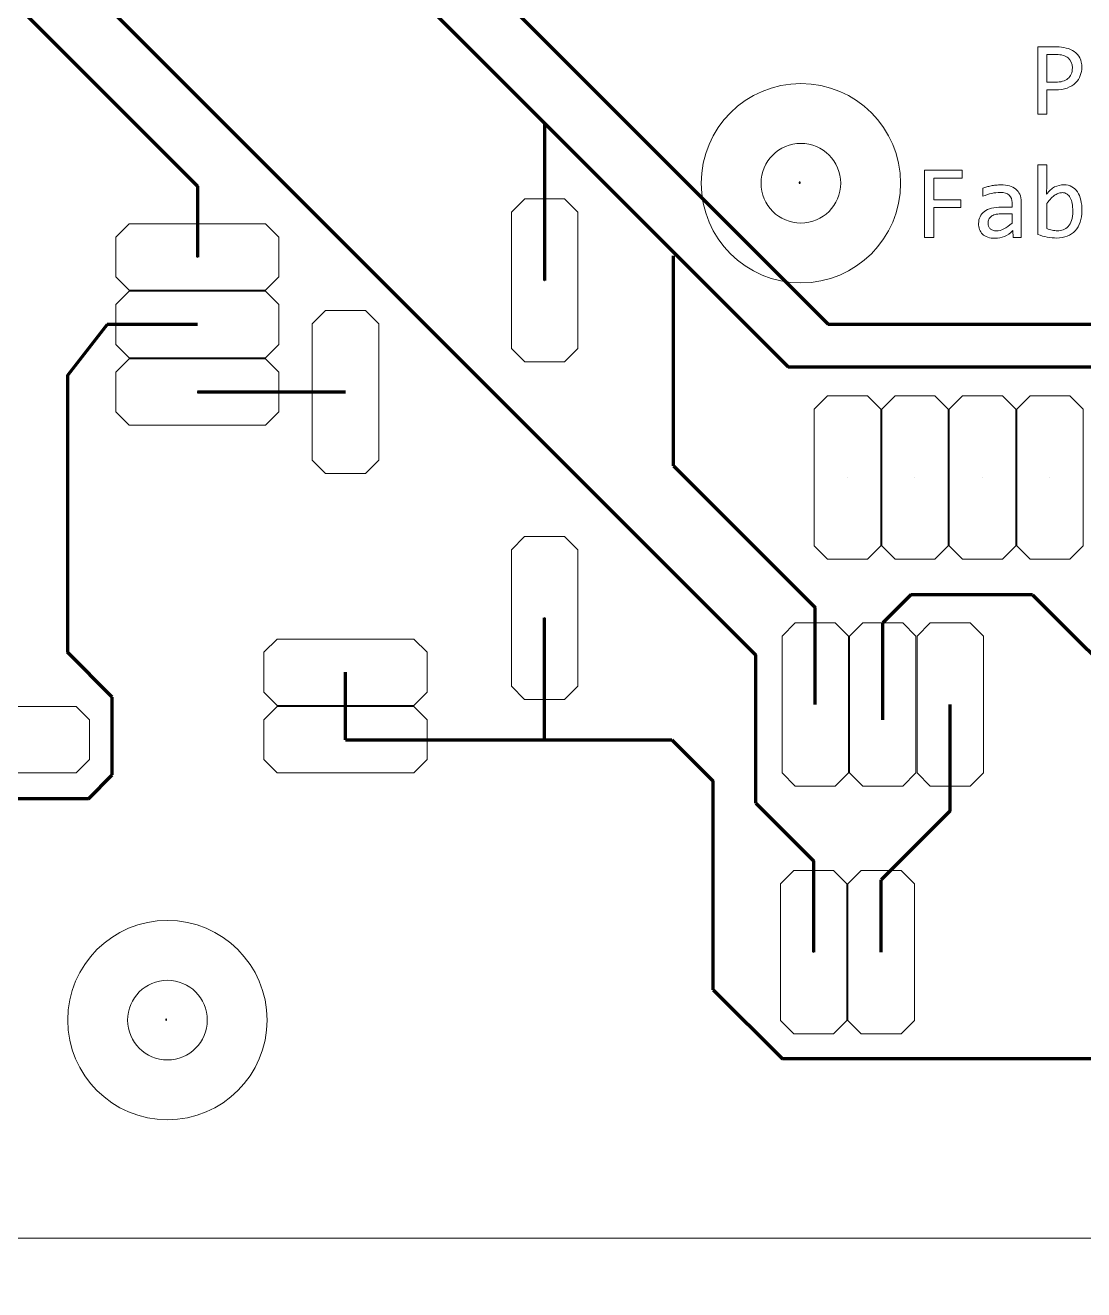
# Model space of a CAD drawing. Header units: millimetres. Extents: x 10 to 148, y -145 to 146.
# Drawn here: x 71.7 to 111.53, y -145.1 to -97.53 of the extents above; entities that cross this region are included whole.
import ezdxf

# ---------------------------------------------------------------- set-up
doc = ezdxf.new("R2010")
doc.units = ezdxf.units.MM
doc.header["$MEASUREMENT"] = 0
doc.layers.add('Layer 1', color=7, linetype='Continuous')

msp = doc.modelspace()

# ---------------------------------------------------------------- linework, layer by layer
at = {"layer": 'Layer 1', "lineweight": 9}
for centre in [(100.8861, -103.4725), (77.0492, -134.9561)]:
    msp.add_ellipse(centre, major_axis=(0, 3.75), ratio=1, dxfattribs=at)
at = {"layer": 'Layer 1', "color": 202, "lineweight": 9}
for centre in [(100.8861, -103.4725), (77.0492, -134.9561)]:
    msp.add_ellipse(centre, major_axis=(0, 1.5), ratio=1, dxfattribs=at)
at = {"layer": 'Layer 1', "lineweight": 9}
for points, knots in [([(11.9494, -67.3038), (11.9494, -67.3038), (13.698, -65.5552), (13.698, -65.5552), (13.698, -65.5552), (138.9103, -65.5552), (138.9103, -65.5552), (138.9103, -65.5552), (144.202, -70.847), (144.202, -70.847), (144.202, -70.847), (144.202, -77.6157), (144.202, -77.6157), (146.2731, -77.6157), (147.952, -79.2946), (147.952, -81.3657), (147.952, -83.4368), (146.2731, -85.1157), (144.202, -85.1157), (144.202, -85.1157), (144.202, -138.0687), (144.202, -138.0687), (145.3549, -138.7083), (146.1352, -139.9381), (146.1352, -141.35), (146.1352, -143.4211), (144.4563, -145.1), (142.3852, -145.1), (140.9733, -145.1), (139.7435, -144.3197), (139.1039, -143.1668), (139.1039, -143.1668), (21.4491, -143.1668), (21.4491, -143.1668), (21.4491, -143.1668), (18.9783, -140.696), (18.9783, -140.696), (18.9783, -140.696), (18.9783, -123.1995), (18.9783, -123.1995), (18.9783, -123.1995), (19.5183, -122.6595), (19.5183, -122.6595), (19.5183, -122.6595), (39.4221, -122.6595), (39.4221, -122.6595), (39.4221, -122.6595), (40.1329, -121.9487), (40.1329, -121.9487), (40.1329, -121.9487), (40.1329, -107.9393), (40.1329, -107.9393), (40.1329, -107.9393), (39.4846, -107.291), (39.4846, -107.291), (39.4846, -107.291), (18.4313, -107.291), (18.4313, -107.291), (18.4313, -107.291), (12.043, -100.9026), (12.043, -100.9026), (12.043, -100.9026), (12.043, -87.4944), (12.043, -87.4944), (10.7187, -86.9157), (9.793, -85.5942), (9.793, -84.0564), (9.793, -82.5186), (10.7187, -81.1971), (12.043, -80.6184), (12.043, -80.6184), (12.043, -67.2102), (12.043, -67.2102)], [0, 0, 0, 0, 0.0416667, 0.0416667, 0.0416667, 0.0833333, 0.0833333, 0.0833333, 0.125, 0.125, 0.125, 0.1666667, 0.1666667, 0.1666667, 0.2083333, 0.2083333, 0.2083333, 0.25, 0.25, 0.25, 0.2916667, 0.2916667, 0.2916667, 0.3333333, 0.3333333, 0.3333333, 0.375, 0.375, 0.375, 0.4166667, 0.4166667, 0.4166667, 0.4583333, 0.4583333, 0.4583333, 0.5, 0.5, 0.5, 0.5416667, 0.5416667, 0.5416667, 0.5833333, 0.5833333, 0.5833333, 0.625, 0.625, 0.625, 0.6666667, 0.6666667, 0.6666667, 0.7083333, 0.7083333, 0.7083333, 0.75, 0.75, 0.75, 0.7916667, 0.7916667, 0.7916667, 0.8333333, 0.8333333, 0.8333333, 0.875, 0.875, 0.875, 0.9166667, 0.9166667, 0.9166667, 0.9583333, 0.9583333, 0.9583333, 1, 1, 1, 1]), ([(92.4932, -104.5589), (92.4932, -104.5589), (92.4932, -109.6953), (92.4932, -109.6953), (92.4932, -109.6953), (91.9932, -110.1953), (91.9932, -110.1953), (91.9932, -110.1953), (90.4932, -110.1953), (90.4932, -110.1953), (90.4932, -110.1953), (89.9932, -109.6953), (89.9932, -109.6953), (89.9932, -109.6953), (89.9932, -104.5589), (89.9932, -104.5589), (89.9932, -104.5589), (90.4932, -104.0589), (90.4932, -104.0589), (90.4932, -104.0589), (91.9932, -104.0589), (91.9932, -104.0589), (91.9932, -104.0589), (92.4932, -104.5589), (92.4932, -104.5589)], [0, 0, 0, 0, 0.125, 0.125, 0.125, 0.25, 0.25, 0.25, 0.375, 0.375, 0.375, 0.5, 0.5, 0.5, 0.625, 0.625, 0.625, 0.75, 0.75, 0.75, 0.875, 0.875, 0.875, 1, 1, 1, 1]), ([(80.743, -107.4986), (80.743, -107.4986), (75.6066, -107.4986), (75.6066, -107.4986), (75.6066, -107.4986), (75.1066, -106.9986), (75.1066, -106.9986), (75.1066, -106.9986), (75.1066, -105.4986), (75.1066, -105.4986), (75.1066, -105.4986), (75.6066, -104.9986), (75.6066, -104.9986), (75.6066, -104.9986), (80.743, -104.9986), (80.743, -104.9986), (80.743, -104.9986), (81.243, -105.4986), (81.243, -105.4986), (81.243, -105.4986), (81.243, -106.9986), (81.243, -106.9986), (81.243, -106.9986), (80.743, -107.4986), (80.743, -107.4986)], [0, 0, 0, 0, 0.125, 0.125, 0.125, 0.25, 0.25, 0.25, 0.375, 0.375, 0.375, 0.5, 0.5, 0.5, 0.625, 0.625, 0.625, 0.75, 0.75, 0.75, 0.875, 0.875, 0.875, 1, 1, 1, 1]), ([(80.743, -110.0386), (80.743, -110.0386), (75.6066, -110.0386), (75.6066, -110.0386), (75.6066, -110.0386), (75.1066, -109.5386), (75.1066, -109.5386), (75.1066, -109.5386), (75.1066, -108.0386), (75.1066, -108.0386), (75.1066, -108.0386), (75.6066, -107.5386), (75.6066, -107.5386), (75.6066, -107.5386), (80.743, -107.5386), (80.743, -107.5386), (80.743, -107.5386), (81.243, -108.0386), (81.243, -108.0386), (81.243, -108.0386), (81.243, -109.5386), (81.243, -109.5386), (81.243, -109.5386), (80.743, -110.0386), (80.743, -110.0386)], [0, 0, 0, 0, 0.125, 0.125, 0.125, 0.25, 0.25, 0.25, 0.375, 0.375, 0.375, 0.5, 0.5, 0.5, 0.625, 0.625, 0.625, 0.75, 0.75, 0.75, 0.875, 0.875, 0.875, 1, 1, 1, 1]), ([(82.4991, -113.8968), (82.4991, -113.8968), (82.4991, -108.7604), (82.4991, -108.7604), (82.4991, -108.7604), (82.9991, -108.2604), (82.9991, -108.2604), (82.9991, -108.2604), (84.4991, -108.2604), (84.4991, -108.2604), (84.4991, -108.2604), (84.9991, -108.7604), (84.9991, -108.7604), (84.9991, -108.7604), (84.9991, -113.8968), (84.9991, -113.8968), (84.9991, -113.8968), (84.4991, -114.3968), (84.4991, -114.3968), (84.4991, -114.3968), (82.9991, -114.3968), (82.9991, -114.3968), (82.9991, -114.3968), (82.4991, -113.8968), (82.4991, -113.8968)], [0, 0, 0, 0, 0.125, 0.125, 0.125, 0.25, 0.25, 0.25, 0.375, 0.375, 0.375, 0.5, 0.5, 0.5, 0.625, 0.625, 0.625, 0.75, 0.75, 0.75, 0.875, 0.875, 0.875, 1, 1, 1, 1]), ([(80.743, -112.5786), (80.743, -112.5786), (75.6066, -112.5786), (75.6066, -112.5786), (75.6066, -112.5786), (75.1066, -112.0786), (75.1066, -112.0786), (75.1066, -112.0786), (75.1066, -110.5786), (75.1066, -110.5786), (75.1066, -110.5786), (75.6066, -110.0786), (75.6066, -110.0786), (75.6066, -110.0786), (80.743, -110.0786), (80.743, -110.0786), (80.743, -110.0786), (81.243, -110.5786), (81.243, -110.5786), (81.243, -110.5786), (81.243, -112.0786), (81.243, -112.0786), (81.243, -112.0786), (80.743, -112.5786), (80.743, -112.5786)], [0, 0, 0, 0, 0.125, 0.125, 0.125, 0.25, 0.25, 0.25, 0.375, 0.375, 0.375, 0.5, 0.5, 0.5, 0.625, 0.625, 0.625, 0.75, 0.75, 0.75, 0.875, 0.875, 0.875, 1, 1, 1, 1]), ([(101.389, -111.9733), (101.389, -111.9733), (101.389, -117.1097), (101.389, -117.1097), (101.389, -117.1097), (101.889, -117.6097), (101.889, -117.6097), (101.889, -117.6097), (103.389, -117.6097), (103.389, -117.6097), (103.389, -117.6097), (103.889, -117.1097), (103.889, -117.1097), (103.889, -117.1097), (103.889, -111.9733), (103.889, -111.9733), (103.889, -111.9733), (103.389, -111.4733), (103.389, -111.4733), (103.389, -111.4733), (101.889, -111.4733), (101.889, -111.4733), (101.889, -111.4733), (101.389, -111.9733), (101.389, -111.9733)], [0, 0, 0, 0, 0.125, 0.125, 0.125, 0.25, 0.25, 0.25, 0.375, 0.375, 0.375, 0.5, 0.5, 0.5, 0.625, 0.625, 0.625, 0.75, 0.75, 0.75, 0.875, 0.875, 0.875, 1, 1, 1, 1]), ([(103.929, -111.9733), (103.929, -111.9733), (103.929, -117.1097), (103.929, -117.1097), (103.929, -117.1097), (104.429, -117.6097), (104.429, -117.6097), (104.429, -117.6097), (105.929, -117.6097), (105.929, -117.6097), (105.929, -117.6097), (106.429, -117.1097), (106.429, -117.1097), (106.429, -117.1097), (106.429, -111.9733), (106.429, -111.9733), (106.429, -111.9733), (105.929, -111.4733), (105.929, -111.4733), (105.929, -111.4733), (104.429, -111.4733), (104.429, -111.4733), (104.429, -111.4733), (103.929, -111.9733), (103.929, -111.9733)], [0, 0, 0, 0, 0.125, 0.125, 0.125, 0.25, 0.25, 0.25, 0.375, 0.375, 0.375, 0.5, 0.5, 0.5, 0.625, 0.625, 0.625, 0.75, 0.75, 0.75, 0.875, 0.875, 0.875, 1, 1, 1, 1]), ([(106.469, -111.9733), (106.469, -111.9733), (106.469, -117.1097), (106.469, -117.1097), (106.469, -117.1097), (106.969, -117.6097), (106.969, -117.6097), (106.969, -117.6097), (108.469, -117.6097), (108.469, -117.6097), (108.469, -117.6097), (108.969, -117.1097), (108.969, -117.1097), (108.969, -117.1097), (108.969, -111.9733), (108.969, -111.9733), (108.969, -111.9733), (108.469, -111.4733), (108.469, -111.4733), (108.469, -111.4733), (106.969, -111.4733), (106.969, -111.4733), (106.969, -111.4733), (106.469, -111.9733), (106.469, -111.9733)], [0, 0, 0, 0, 0.125, 0.125, 0.125, 0.25, 0.25, 0.25, 0.375, 0.375, 0.375, 0.5, 0.5, 0.5, 0.625, 0.625, 0.625, 0.75, 0.75, 0.75, 0.875, 0.875, 0.875, 1, 1, 1, 1]), ([(109.009, -111.9733), (109.009, -111.9733), (109.009, -117.1097), (109.009, -117.1097), (109.009, -117.1097), (109.509, -117.6097), (109.509, -117.6097), (109.509, -117.6097), (111.009, -117.6097), (111.009, -117.6097), (111.009, -117.6097), (111.509, -117.1097), (111.509, -117.1097), (111.509, -117.1097), (111.509, -111.9733), (111.509, -111.9733), (111.509, -111.9733), (111.009, -111.4733), (111.009, -111.4733), (111.009, -111.4733), (109.509, -111.4733), (109.509, -111.4733), (109.509, -111.4733), (109.009, -111.9733), (109.009, -111.9733)], [0, 0, 0, 0, 0.125, 0.125, 0.125, 0.25, 0.25, 0.25, 0.375, 0.375, 0.375, 0.5, 0.5, 0.5, 0.625, 0.625, 0.625, 0.75, 0.75, 0.75, 0.875, 0.875, 0.875, 1, 1, 1, 1]), ([(92.4914, -117.2588), (92.4914, -117.2588), (92.4914, -122.3952), (92.4914, -122.3952), (92.4914, -122.3952), (91.9914, -122.8952), (91.9914, -122.8952), (91.9914, -122.8952), (90.4914, -122.8952), (90.4914, -122.8952), (90.4914, -122.8952), (89.9914, -122.3952), (89.9914, -122.3952), (89.9914, -122.3952), (89.9914, -117.2588), (89.9914, -117.2588), (89.9914, -117.2588), (90.4914, -116.7588), (90.4914, -116.7588), (90.4914, -116.7588), (91.9914, -116.7588), (91.9914, -116.7588), (91.9914, -116.7588), (92.4914, -117.2588), (92.4914, -117.2588)], [0, 0, 0, 0, 0.125, 0.125, 0.125, 0.25, 0.25, 0.25, 0.375, 0.375, 0.375, 0.5, 0.5, 0.5, 0.625, 0.625, 0.625, 0.75, 0.75, 0.75, 0.875, 0.875, 0.875, 1, 1, 1, 1]), ([(100.1771, -120.5144), (100.1771, -120.5144), (100.1771, -125.6508), (100.1771, -125.6508), (100.1771, -125.6508), (100.6771, -126.1508), (100.6771, -126.1508), (100.6771, -126.1508), (102.1771, -126.1508), (102.1771, -126.1508), (102.1771, -126.1508), (102.6771, -125.6508), (102.6771, -125.6508), (102.6771, -125.6508), (102.6771, -120.5144), (102.6771, -120.5144), (102.6771, -120.5144), (102.1771, -120.0144), (102.1771, -120.0144), (102.1771, -120.0144), (100.6771, -120.0144), (100.6771, -120.0144), (100.6771, -120.0144), (100.1771, -120.5144), (100.1771, -120.5144)], [0, 0, 0, 0, 0.125, 0.125, 0.125, 0.25, 0.25, 0.25, 0.375, 0.375, 0.375, 0.5, 0.5, 0.5, 0.625, 0.625, 0.625, 0.75, 0.75, 0.75, 0.875, 0.875, 0.875, 1, 1, 1, 1]), ([(102.7171, -120.5144), (102.7171, -120.5144), (102.7171, -125.6508), (102.7171, -125.6508), (102.7171, -125.6508), (103.2171, -126.1508), (103.2171, -126.1508), (103.2171, -126.1508), (104.7171, -126.1508), (104.7171, -126.1508), (104.7171, -126.1508), (105.2171, -125.6508), (105.2171, -125.6508), (105.2171, -125.6508), (105.2171, -120.5144), (105.2171, -120.5144), (105.2171, -120.5144), (104.7171, -120.0144), (104.7171, -120.0144), (104.7171, -120.0144), (103.2171, -120.0144), (103.2171, -120.0144), (103.2171, -120.0144), (102.7171, -120.5144), (102.7171, -120.5144)], [0, 0, 0, 0, 0.125, 0.125, 0.125, 0.25, 0.25, 0.25, 0.375, 0.375, 0.375, 0.5, 0.5, 0.5, 0.625, 0.625, 0.625, 0.75, 0.75, 0.75, 0.875, 0.875, 0.875, 1, 1, 1, 1]), ([(105.2571, -120.5144), (105.2571, -120.5144), (105.2571, -125.6508), (105.2571, -125.6508), (105.2571, -125.6508), (105.7571, -126.1508), (105.7571, -126.1508), (105.7571, -126.1508), (107.2571, -126.1508), (107.2571, -126.1508), (107.2571, -126.1508), (107.7571, -125.6508), (107.7571, -125.6508), (107.7571, -125.6508), (107.7571, -120.5144), (107.7571, -120.5144), (107.7571, -120.5144), (107.2571, -120.0144), (107.2571, -120.0144), (107.2571, -120.0144), (105.7571, -120.0144), (105.7571, -120.0144), (105.7571, -120.0144), (105.2571, -120.5144), (105.2571, -120.5144)], [0, 0, 0, 0, 0.125, 0.125, 0.125, 0.25, 0.25, 0.25, 0.375, 0.375, 0.375, 0.5, 0.5, 0.5, 0.625, 0.625, 0.625, 0.75, 0.75, 0.75, 0.875, 0.875, 0.875, 1, 1, 1, 1]), ([(86.3173, -123.1196), (86.3173, -123.1196), (81.1809, -123.1196), (81.1809, -123.1196), (81.1809, -123.1196), (80.6809, -122.6196), (80.6809, -122.6196), (80.6809, -122.6196), (80.6809, -121.1196), (80.6809, -121.1196), (80.6809, -121.1196), (81.1809, -120.6196), (81.1809, -120.6196), (81.1809, -120.6196), (86.3173, -120.6196), (86.3173, -120.6196), (86.3173, -120.6196), (86.8173, -121.1196), (86.8173, -121.1196), (86.8173, -121.1196), (86.8173, -122.6196), (86.8173, -122.6196), (86.8173, -122.6196), (86.3173, -123.1196), (86.3173, -123.1196)], [0, 0, 0, 0, 0.125, 0.125, 0.125, 0.25, 0.25, 0.25, 0.375, 0.375, 0.375, 0.5, 0.5, 0.5, 0.625, 0.625, 0.625, 0.75, 0.75, 0.75, 0.875, 0.875, 0.875, 1, 1, 1, 1]), ([(73.6174, -125.6561), (73.6174, -125.6561), (68.481, -125.6561), (68.481, -125.6561), (68.481, -125.6561), (67.981, -125.1561), (67.981, -125.1561), (67.981, -125.1561), (67.981, -123.6561), (67.981, -123.6561), (67.981, -123.6561), (68.481, -123.1561), (68.481, -123.1561), (68.481, -123.1561), (73.6174, -123.1561), (73.6174, -123.1561), (73.6174, -123.1561), (74.1174, -123.6561), (74.1174, -123.6561), (74.1174, -123.6561), (74.1174, -125.1561), (74.1174, -125.1561), (74.1174, -125.1561), (73.6174, -125.6561), (73.6174, -125.6561)], [0, 0, 0, 0, 0.125, 0.125, 0.125, 0.25, 0.25, 0.25, 0.375, 0.375, 0.375, 0.5, 0.5, 0.5, 0.625, 0.625, 0.625, 0.75, 0.75, 0.75, 0.875, 0.875, 0.875, 1, 1, 1, 1]), ([(86.3173, -125.6579), (86.3173, -125.6579), (81.1809, -125.6579), (81.1809, -125.6579), (81.1809, -125.6579), (80.6809, -125.1579), (80.6809, -125.1579), (80.6809, -125.1579), (80.6809, -123.6579), (80.6809, -123.6579), (80.6809, -123.6579), (81.1809, -123.1579), (81.1809, -123.1579), (81.1809, -123.1579), (86.3173, -123.1579), (86.3173, -123.1579), (86.3173, -123.1579), (86.8173, -123.6579), (86.8173, -123.6579), (86.8173, -123.6579), (86.8173, -125.1579), (86.8173, -125.1579), (86.8173, -125.1579), (86.3173, -125.6579), (86.3173, -125.6579)], [0, 0, 0, 0, 0.125, 0.125, 0.125, 0.25, 0.25, 0.25, 0.375, 0.375, 0.375, 0.5, 0.5, 0.5, 0.625, 0.625, 0.625, 0.75, 0.75, 0.75, 0.875, 0.875, 0.875, 1, 1, 1, 1]), ([(100.1171, -129.8308), (100.1171, -129.8308), (100.1171, -134.9672), (100.1171, -134.9672), (100.1171, -134.9672), (100.6171, -135.4672), (100.6171, -135.4672), (100.6171, -135.4672), (102.1171, -135.4672), (102.1171, -135.4672), (102.1171, -135.4672), (102.6171, -134.9672), (102.6171, -134.9672), (102.6171, -134.9672), (102.6171, -129.8308), (102.6171, -129.8308), (102.6171, -129.8308), (102.1171, -129.3308), (102.1171, -129.3308), (102.1171, -129.3308), (100.6171, -129.3308), (100.6171, -129.3308), (100.6171, -129.3308), (100.1171, -129.8308), (100.1171, -129.8308)], [0, 0, 0, 0, 0.125, 0.125, 0.125, 0.25, 0.25, 0.25, 0.375, 0.375, 0.375, 0.5, 0.5, 0.5, 0.625, 0.625, 0.625, 0.75, 0.75, 0.75, 0.875, 0.875, 0.875, 1, 1, 1, 1]), ([(102.6571, -129.8308), (102.6571, -129.8308), (102.6571, -134.9672), (102.6571, -134.9672), (102.6571, -134.9672), (103.1571, -135.4672), (103.1571, -135.4672), (103.1571, -135.4672), (104.6571, -135.4672), (104.6571, -135.4672), (104.6571, -135.4672), (105.1571, -134.9672), (105.1571, -134.9672), (105.1571, -134.9672), (105.1571, -129.8308), (105.1571, -129.8308), (105.1571, -129.8308), (104.6571, -129.3308), (104.6571, -129.3308), (104.6571, -129.3308), (103.1571, -129.3308), (103.1571, -129.3308), (103.1571, -129.3308), (102.6571, -129.8308), (102.6571, -129.8308)], [0, 0, 0, 0, 0.125, 0.125, 0.125, 0.25, 0.25, 0.25, 0.375, 0.375, 0.375, 0.5, 0.5, 0.5, 0.625, 0.625, 0.625, 0.75, 0.75, 0.75, 0.875, 0.875, 0.875, 1, 1, 1, 1])]:
    msp.add_open_spline(points, degree=3, knots=knots, dxfattribs=at)
at = {"layer": 'Layer 1', "color": 6, "lineweight": 120}
for points in [[(63.105, -85.1516), (63.105, -85.1516), (99.1849, -121.2315), (99.1849, -121.2315)], [(79.6708, -86.5297), (79.6708, -86.5297), (101.9104, -108.7713), (101.9104, -108.7713)], [(65.9784, -91.3804), (65.9784, -91.3804), (78.1751, -103.5771), (78.1751, -103.5771)], [(81.4154, -91.3854), (81.4154, -91.3854), (100.4129, -110.3839), (100.4129, -110.3839)], [(91.245, -107.1271), (91.245, -107.1271), (91.247, -101.2174), (91.247, -101.2174)], [(78.1751, -103.5771), (78.1751, -103.5771), (78.1747, -106.2504), (78.1747, -106.2504)], [(96.0934, -114.1031), (96.0934, -114.1031), (96.0954, -106.2054), (96.0954, -106.2054)], [(78.1747, -108.7863), (78.1747, -108.7863), (74.7832, -108.7858), (74.7832, -108.7858)], [(101.9104, -108.7713), (101.9104, -108.7713), (136.8135, -108.7711), (136.8135, -108.7711)], [(100.4129, -110.3839), (100.4129, -110.3839), (135.0633, -110.3837), (135.0633, -110.3837)], [(83.7473, -111.3286), (83.7473, -111.3286), (78.1747, -111.3278), (78.1747, -111.3278)], [(96.0934, -114.1031), (96.0934, -114.1031), (101.4254, -119.4351), (101.4254, -119.4351)], [(105.0292, -118.9523), (105.0292, -118.9523), (103.9671, -120.0144), (103.9671, -120.0144)], [(109.6064, -118.9523), (109.6064, -118.9523), (105.0292, -118.9523), (105.0292, -118.9523)], [(109.6064, -118.9523), (109.6064, -118.9523), (113.7367, -123.0826), (113.7367, -123.0826)], [(91.2394, -124.4085), (91.2394, -124.4085), (91.2414, -119.827), (91.2414, -119.827)], [(101.4254, -123.0826), (101.4254, -123.0826), (101.4254, -119.4351), (101.4254, -119.4351)], [(103.9671, -123.6619), (103.9671, -123.6619), (103.9671, -120.0144), (103.9671, -120.0144)], [(74.9743, -122.8083), (74.9743, -122.8083), (73.2837, -121.1177), (73.2837, -121.1177)], [(99.1849, -126.799), (99.1849, -126.799), (99.1849, -121.2315), (99.1849, -121.2315)], [(83.7491, -124.4096), (83.7491, -124.4096), (83.7491, -121.8713), (83.7491, -121.8713)], [(74.9743, -125.732), (74.9743, -125.732), (74.9743, -122.8083), (74.9743, -122.8083)], [(106.5054, -127.0782), (106.5054, -127.0782), (106.5054, -123.0826), (106.5054, -123.0826)], [(83.7491, -124.4096), (83.7491, -124.4096), (96.0338, -124.4079), (96.0338, -124.4079)], [(96.0338, -124.4079), (96.0338, -124.4079), (97.5911, -125.9651), (97.5911, -125.9651)], [(74.0775, -126.6288), (74.0775, -126.6288), (74.9743, -125.732), (74.9743, -125.732)], [(97.5911, -133.8198), (97.5911, -133.8198), (97.5911, -125.9651), (97.5911, -125.9651)], [(74.0775, -126.6288), (74.0775, -126.6288), (67.081, -126.6288), (67.081, -126.6288)], [(99.1849, -126.799), (99.1849, -126.799), (101.3671, -128.9812), (101.3671, -128.9812)], [(99.1849, -126.799), (99.1849, -126.799), (101.3671, -128.9812), (101.3671, -128.9812)], [(106.5054, -127.0782), (106.5054, -127.0782), (103.9071, -129.6765), (103.9071, -129.6765)], [(101.3671, -132.4039), (101.3671, -132.4039), (101.3671, -128.9812), (101.3671, -128.9812)], [(103.9071, -132.399), (103.9071, -132.399), (103.9071, -129.6765), (103.9071, -129.6765)], [(97.5911, -133.8198), (97.5911, -133.8198), (100.1885, -136.4172), (100.1885, -136.4172)], [(114.1963, -136.4172), (114.1963, -136.4172), (100.1885, -136.4172), (100.1885, -136.4172)]]:
    msp.add_open_spline(points, degree=3, dxfattribs=at)
at = {"layer": 'Layer 1', "color": 161, "lineweight": 9}
for points, knots in [([(111.4585, -99.117), (111.4585, -99.2206), (111.4394, -99.3223), (111.4004, -99.424), (111.3621, -99.525), (111.302, -99.6154), (111.2208, -99.6953), (111.1396, -99.7752), (111.0353, -99.8399), (110.9092, -99.8894), (110.7831, -99.9389), (110.632, -99.964), (110.457, -99.964), (110.457, -99.964), (110.1434, -99.964), (110.1434, -99.964), (110.1434, -99.964), (110.1434, -100.8711), (110.1434, -100.8711), (110.1434, -100.8711), (109.7988, -100.8711), (109.7988, -100.8711), (109.7988, -100.8711), (109.7988, -98.3439), (109.7988, -98.3439), (109.7988, -98.3439), (110.5105, -98.3439), (110.5105, -98.3439), (110.6359, -98.3439), (110.7554, -98.3578), (110.8703, -98.3855), (110.9852, -98.4132), (111.0862, -98.4581), (111.1733, -98.5195), (111.2605, -98.5816), (111.3298, -98.6615), (111.3813, -98.7598), (111.4328, -98.8575), (111.4585, -98.977), (111.4585, -99.117)], [0, 0, 0, 0, 0.0769231, 0.0769231, 0.0769231, 0.1538462, 0.1538462, 0.1538462, 0.2307692, 0.2307692, 0.2307692, 0.3076923, 0.3076923, 0.3076923, 0.3846154, 0.3846154, 0.3846154, 0.4615385, 0.4615385, 0.4615385, 0.5384615, 0.5384615, 0.5384615, 0.6153846, 0.6153846, 0.6153846, 0.6923077, 0.6923077, 0.6923077, 0.7692308, 0.7692308, 0.7692308, 0.8461538, 0.8461538, 0.8461538, 0.9230769, 0.9230769, 0.9230769, 1, 1, 1, 1]), ([(111.102, -99.1328), (111.102, -98.9698), (111.0485, -98.845), (110.9422, -98.7585), (110.836, -98.672), (110.6868, -98.6291), (110.496, -98.6291), (110.496, -98.6291), (110.1434, -98.6291), (110.1434, -98.6291), (110.1434, -98.6291), (110.1434, -99.6709), (110.1434, -99.6709), (110.1434, -99.6709), (110.4649, -99.6709), (110.4649, -99.6709), (110.6689, -99.6709), (110.826, -99.6267), (110.9363, -99.5375), (111.0466, -99.4484), (111.102, -99.3131), (111.102, -99.1328)], [0, 0, 0, 0, 0.1428571, 0.1428571, 0.1428571, 0.2857143, 0.2857143, 0.2857143, 0.4285714, 0.4285714, 0.4285714, 0.5714286, 0.5714286, 0.5714286, 0.7142857, 0.7142857, 0.7142857, 0.8571429, 0.8571429, 0.8571429, 1, 1, 1, 1]), ([(106.9601, -103.2754), (106.9601, -103.2754), (105.8866, -103.2754), (105.8866, -103.2754), (105.8866, -103.2754), (105.8866, -104.0954), (105.8866, -104.0954), (105.8866, -104.0954), (106.904, -104.0954), (106.904, -104.0954), (106.904, -104.0954), (106.904, -104.3845), (106.904, -104.3845), (106.904, -104.3845), (105.8866, -104.3845), (105.8866, -104.3845), (105.8866, -104.3845), (105.8866, -105.5095), (105.8866, -105.5095), (105.8866, -105.5095), (105.5341, -105.5095), (105.5341, -105.5095), (105.5341, -105.5095), (105.5341, -102.9823), (105.5341, -102.9823), (105.5341, -102.9823), (106.9601, -102.9823), (106.9601, -102.9823), (106.9601, -102.9823), (106.9601, -103.2754), (106.9601, -103.2754)], [0, 0, 0, 0, 0.1, 0.1, 0.1, 0.2, 0.2, 0.2, 0.3, 0.3, 0.3, 0.4, 0.4, 0.4, 0.5, 0.5, 0.5, 0.6, 0.6, 0.6, 0.7, 0.7, 0.7, 0.8, 0.8, 0.8, 0.9, 0.9, 0.9, 1, 1, 1, 1]), ([(111.4625, -104.504), (111.4625, -104.6651), (111.44, -104.8097), (111.3958, -104.9365), (111.3509, -105.0632), (111.2882, -105.1715), (111.2063, -105.2593), (111.1245, -105.3478), (111.0248, -105.4158), (110.9073, -105.4626), (110.7897, -105.5095), (110.6577, -105.5333), (110.5105, -105.5333), (110.3963, -105.5333), (110.2788, -105.522), (110.1586, -105.5003), (110.0385, -105.4785), (109.9203, -105.4435), (109.8028, -105.3959), (109.8028, -105.3959), (109.8028, -102.7763), (109.8028, -102.7763), (109.8028, -102.7763), (110.1395, -102.7763), (110.1395, -102.7763), (110.1395, -102.7763), (110.1395, -103.5289), (110.1395, -103.5289), (110.1395, -103.5289), (110.1243, -103.8887), (110.1243, -103.8887), (110.2207, -103.7587), (110.3243, -103.6669), (110.4346, -103.6135), (110.5448, -103.56), (110.663, -103.5329), (110.7891, -103.5329), (110.9, -103.5329), (110.9977, -103.556), (111.0815, -103.6029), (111.1654, -103.6491), (111.2354, -103.7145), (111.2921, -103.799), (111.3489, -103.8835), (111.3918, -103.9851), (111.4202, -104.1046), (111.4486, -104.2241), (111.4625, -104.3568), (111.4625, -104.504)], [0, 0, 0, 0, 0.0625, 0.0625, 0.0625, 0.125, 0.125, 0.125, 0.1875, 0.1875, 0.1875, 0.25, 0.25, 0.25, 0.3125, 0.3125, 0.3125, 0.375, 0.375, 0.375, 0.4375, 0.4375, 0.4375, 0.5, 0.5, 0.5, 0.5625, 0.5625, 0.5625, 0.625, 0.625, 0.625, 0.6875, 0.6875, 0.6875, 0.75, 0.75, 0.75, 0.8125, 0.8125, 0.8125, 0.875, 0.875, 0.875, 0.9375, 0.9375, 0.9375, 1, 1, 1, 1]), ([(108.8733, -105.5095), (108.8733, -105.5095), (108.866, -105.2487), (108.866, -105.2487), (108.7604, -105.353), (108.6528, -105.429), (108.5438, -105.4752), (108.4349, -105.522), (108.32, -105.5451), (108.2005, -105.5451), (108.0896, -105.5451), (107.9946, -105.5306), (107.916, -105.5022), (107.8374, -105.4739), (107.7721, -105.4349), (107.7213, -105.3854), (107.6704, -105.3359), (107.6328, -105.2778), (107.609, -105.2104), (107.5853, -105.1431), (107.5734, -105.0705), (107.5734, -104.9919), (107.5734, -104.7972), (107.646, -104.6447), (107.7912, -104.5344), (107.9365, -104.4242), (108.1504, -104.3687), (108.4343, -104.3687), (108.4343, -104.3687), (108.837, -104.3687), (108.837, -104.3687), (108.837, -104.3687), (108.837, -104.1984), (108.837, -104.1984), (108.837, -104.0828), (108.8, -103.9911), (108.7267, -103.9218), (108.6528, -103.8524), (108.5405, -103.8181), (108.39, -103.8181), (108.2804, -103.8181), (108.1722, -103.8307), (108.0659, -103.8551), (107.9596, -103.8802), (107.8493, -103.9152), (107.7358, -103.9607), (107.7358, -103.9607), (107.7358, -103.6557), (107.7358, -103.6557), (107.778, -103.6405), (107.8256, -103.6253), (107.8777, -103.6108), (107.9299, -103.5956), (107.9853, -103.5831), (108.0428, -103.5712), (108.1009, -103.56), (108.1616, -103.5507), (108.225, -103.5435), (108.2877, -103.5362), (108.3517, -103.5329), (108.4158, -103.5329), (108.5333, -103.5329), (108.6389, -103.5461), (108.7333, -103.5719), (108.8271, -103.5976), (108.9069, -103.6366), (108.9716, -103.6894), (109.037, -103.7422), (109.0865, -103.8089), (109.1215, -103.8887), (109.1565, -103.9686), (109.1737, -104.063), (109.1737, -104.1713), (109.1737, -104.1713), (109.1737, -105.5095), (109.1737, -105.5095), (109.1737, -105.5095), (108.8733, -105.5095), (108.8733, -105.5095)], [0, 0, 0, 0, 0.0384615, 0.0384615, 0.0384615, 0.0769231, 0.0769231, 0.0769231, 0.1153846, 0.1153846, 0.1153846, 0.1538462, 0.1538462, 0.1538462, 0.1923077, 0.1923077, 0.1923077, 0.2307692, 0.2307692, 0.2307692, 0.2692308, 0.2692308, 0.2692308, 0.3076923, 0.3076923, 0.3076923, 0.3461538, 0.3461538, 0.3461538, 0.3846154, 0.3846154, 0.3846154, 0.4230769, 0.4230769, 0.4230769, 0.4615385, 0.4615385, 0.4615385, 0.5, 0.5, 0.5, 0.5384615, 0.5384615, 0.5384615, 0.5769231, 0.5769231, 0.5769231, 0.6153846, 0.6153846, 0.6153846, 0.6538462, 0.6538462, 0.6538462, 0.6923077, 0.6923077, 0.6923077, 0.7307692, 0.7307692, 0.7307692, 0.7692308, 0.7692308, 0.7692308, 0.8076923, 0.8076923, 0.8076923, 0.8461538, 0.8461538, 0.8461538, 0.8846154, 0.8846154, 0.8846154, 0.9230769, 0.9230769, 0.9230769, 0.9615385, 0.9615385, 0.9615385, 1, 1, 1, 1]), ([(111.1179, -104.5186), (111.1179, -104.4169), (111.1106, -104.3232), (111.0954, -104.238), (111.0809, -104.1528), (111.0571, -104.0802), (111.0248, -104.0195), (110.9931, -103.9587), (110.9515, -103.9112), (110.9013, -103.8775), (110.8511, -103.8432), (110.7911, -103.826), (110.7217, -103.826), (110.6788, -103.826), (110.6359, -103.8326), (110.5917, -103.8465), (110.5481, -103.8597), (110.5026, -103.8828), (110.4557, -103.9138), (110.4088, -103.9455), (110.3586, -103.9878), (110.3065, -104.0399), (110.2543, -104.0921), (110.1989, -104.1568), (110.1395, -104.234), (110.1395, -104.234), (110.1395, -105.1768), (110.1395, -105.1768), (110.2055, -105.2025), (110.2722, -105.223), (110.3408, -105.2375), (110.4088, -105.2527), (110.4742, -105.26), (110.5356, -105.26), (110.6135, -105.26), (110.6868, -105.2474), (110.7574, -105.223), (110.8274, -105.1986), (110.8894, -105.1576), (110.9429, -105.1002), (110.9964, -105.0428), (111.0386, -104.9668), (111.0703, -104.8718), (111.102, -104.7774), (111.1179, -104.6592), (111.1179, -104.5186)], [0, 0, 0, 0, 0.0666667, 0.0666667, 0.0666667, 0.1333333, 0.1333333, 0.1333333, 0.2, 0.2, 0.2, 0.2666667, 0.2666667, 0.2666667, 0.3333333, 0.3333333, 0.3333333, 0.4, 0.4, 0.4, 0.4666667, 0.4666667, 0.4666667, 0.5333333, 0.5333333, 0.5333333, 0.6, 0.6, 0.6, 0.6666667, 0.6666667, 0.6666667, 0.7333333, 0.7333333, 0.7333333, 0.8, 0.8, 0.8, 0.8666667, 0.8666667, 0.8666667, 0.9333333, 0.9333333, 0.9333333, 1, 1, 1, 1]), ([(108.837, -104.6262), (108.837, -104.6262), (108.4098, -104.6262), (108.4098, -104.6262), (108.326, -104.6262), (108.2534, -104.6348), (108.1926, -104.6513), (108.1325, -104.6678), (108.0824, -104.6922), (108.0441, -104.7226), (108.0051, -104.7536), (107.9767, -104.7906), (107.9576, -104.8341), (107.9391, -104.877), (107.9299, -104.9259), (107.9299, -104.98), (107.9299, -105.017), (107.9358, -105.0527), (107.947, -105.087), (107.9589, -105.1213), (107.9774, -105.1517), (108.0032, -105.1781), (108.0289, -105.2045), (108.0626, -105.225), (108.1042, -105.2408), (108.1451, -105.256), (108.1953, -105.2639), (108.2547, -105.2639), (108.3319, -105.2639), (108.421, -105.2401), (108.5207, -105.1933), (108.6204, -105.1464), (108.7261, -105.0718), (108.837, -104.9701), (108.837, -104.9701), (108.837, -104.6262), (108.837, -104.6262)], [0, 0, 0, 0, 0.0833333, 0.0833333, 0.0833333, 0.1666667, 0.1666667, 0.1666667, 0.25, 0.25, 0.25, 0.3333333, 0.3333333, 0.3333333, 0.4166667, 0.4166667, 0.4166667, 0.5, 0.5, 0.5, 0.5833333, 0.5833333, 0.5833333, 0.6666667, 0.6666667, 0.6666667, 0.75, 0.75, 0.75, 0.8333333, 0.8333333, 0.8333333, 0.9166667, 0.9166667, 0.9166667, 1, 1, 1, 1])]:
    msp.add_open_spline(points, degree=3, knots=knots, dxfattribs=at)
at = {"layer": 'Layer 1', "color": 1}
for points in [[(100.8202, -103.4725), (100.8202, -103.4725), (100.8202, -103.4372), (100.8202, -103.4372), (100.8202, -103.4372), (100.8555, -103.4372), (100.8555, -103.4372), (100.8555, -103.4372), (100.8555, -103.4725), (100.8555, -103.4725), (100.8555, -103.4725), (100.8202, -103.4725), (100.8202, -103.4725)], [(76.9833, -134.9561), (76.9833, -134.9561), (76.9833, -134.9208), (76.9833, -134.9208), (76.9833, -134.9208), (77.0186, -134.9208), (77.0186, -134.9208), (77.0186, -134.9208), (77.0186, -134.9561), (77.0186, -134.9561), (77.0186, -134.9561), (76.9833, -134.9561), (76.9833, -134.9561)]]:
    msp.add_open_spline(points, degree=3, knots=[0, 0, 0, 0, 0.25, 0.25, 0.25, 0.5, 0.5, 0.5, 0.75, 0.75, 0.75, 1, 1, 1, 1], dxfattribs=at)
at = {"layer": 'Layer 1', "color": 1, "lineweight": 9}
for points in [[(100.8202, -103.4725), (100.8202, -103.4725), (100.8202, -103.4372), (100.8202, -103.4372), (100.8202, -103.4372), (100.8555, -103.4372), (100.8555, -103.4372), (100.8555, -103.4372), (100.8555, -103.4725), (100.8555, -103.4725), (100.8555, -103.4725), (100.8202, -103.4725), (100.8202, -103.4725)], [(76.9833, -134.9561), (76.9833, -134.9561), (76.9833, -134.9208), (76.9833, -134.9208), (76.9833, -134.9208), (77.0186, -134.9208), (77.0186, -134.9208), (77.0186, -134.9208), (77.0186, -134.9561), (77.0186, -134.9561), (77.0186, -134.9561), (76.9833, -134.9561), (76.9833, -134.9561)]]:
    msp.add_open_spline(points, degree=3, knots=[0, 0, 0, 0, 0.25, 0.25, 0.25, 0.5, 0.5, 0.5, 0.75, 0.75, 0.75, 1, 1, 1, 1], dxfattribs=at)
at = {"layer": 'Layer 1', "color": 5}
for points in [[(78.1765, -106.2486), (78.1765, -106.2486), (78.1765, -106.2521), (78.1765, -106.2521), (78.1765, -106.2521), (78.173, -106.2521), (78.173, -106.2521), (78.173, -106.2521), (78.173, -106.2486), (78.173, -106.2486), (78.173, -106.2486), (78.1765, -106.2486), (78.1765, -106.2486)], [(91.2432, -107.1254), (91.2432, -107.1254), (91.2467, -107.1254), (91.2467, -107.1254), (91.2467, -107.1254), (91.2467, -107.1289), (91.2467, -107.1289), (91.2467, -107.1289), (91.2432, -107.1289), (91.2432, -107.1289), (91.2432, -107.1289), (91.2432, -107.1254), (91.2432, -107.1254)], [(78.1765, -108.7886), (78.1765, -108.7886), (78.1765, -108.7921), (78.1765, -108.7921), (78.1765, -108.7921), (78.173, -108.7921), (78.173, -108.7921), (78.173, -108.7921), (78.173, -108.7886), (78.173, -108.7886), (78.173, -108.7886), (78.1765, -108.7886), (78.1765, -108.7886)], [(78.1765, -111.3286), (78.1765, -111.3286), (78.1765, -111.3321), (78.1765, -111.3321), (78.1765, -111.3321), (78.173, -111.3321), (78.173, -111.3321), (78.173, -111.3321), (78.173, -111.3286), (78.173, -111.3286), (78.173, -111.3286), (78.1765, -111.3286), (78.1765, -111.3286)], [(83.7491, -111.3303), (83.7491, -111.3303), (83.7456, -111.3303), (83.7456, -111.3303), (83.7456, -111.3303), (83.7456, -111.3268), (83.7456, -111.3268), (83.7456, -111.3268), (83.7491, -111.3268), (83.7491, -111.3268), (83.7491, -111.3268), (83.7491, -111.3303), (83.7491, -111.3303)], [(102.639, -114.5398), (102.639, -114.5398), (102.6355, -114.5398), (102.6355, -114.5398), (102.6355, -114.5398), (102.6355, -114.5433), (102.6355, -114.5433), (102.6355, -114.5433), (102.639, -114.5433), (102.639, -114.5433), (102.639, -114.5433), (102.639, -114.5398), (102.639, -114.5398)], [(105.179, -114.5398), (105.179, -114.5398), (105.1755, -114.5398), (105.1755, -114.5398), (105.1755, -114.5398), (105.1755, -114.5433), (105.1755, -114.5433), (105.1755, -114.5433), (105.179, -114.5433), (105.179, -114.5433), (105.179, -114.5433), (105.179, -114.5398), (105.179, -114.5398)], [(107.719, -114.5398), (107.719, -114.5398), (107.7155, -114.5398), (107.7155, -114.5398), (107.7155, -114.5398), (107.7155, -114.5433), (107.7155, -114.5433), (107.7155, -114.5433), (107.719, -114.5433), (107.719, -114.5433), (107.719, -114.5433), (107.719, -114.5398), (107.719, -114.5398)], [(110.259, -114.5398), (110.259, -114.5398), (110.2555, -114.5398), (110.2555, -114.5398), (110.2555, -114.5398), (110.2555, -114.5433), (110.2555, -114.5433), (110.2555, -114.5433), (110.259, -114.5433), (110.259, -114.5433), (110.259, -114.5433), (110.259, -114.5398), (110.259, -114.5398)], [(91.2414, -119.8253), (91.2414, -119.8253), (91.2449, -119.8253), (91.2449, -119.8253), (91.2449, -119.8253), (91.2449, -119.8288), (91.2449, -119.8288), (91.2449, -119.8288), (91.2414, -119.8288), (91.2414, -119.8288), (91.2414, -119.8288), (91.2414, -119.8253), (91.2414, -119.8253)], [(83.7508, -121.8696), (83.7508, -121.8696), (83.7508, -121.8731), (83.7508, -121.8731), (83.7508, -121.8731), (83.7473, -121.8731), (83.7473, -121.8731), (83.7473, -121.8731), (83.7473, -121.8696), (83.7473, -121.8696), (83.7473, -121.8696), (83.7508, -121.8696), (83.7508, -121.8696)], [(101.4271, -123.0809), (101.4271, -123.0809), (101.4236, -123.0809), (101.4236, -123.0809), (101.4236, -123.0809), (101.4236, -123.0844), (101.4236, -123.0844), (101.4236, -123.0844), (101.4271, -123.0844), (101.4271, -123.0844), (101.4271, -123.0844), (101.4271, -123.0809), (101.4271, -123.0809)], [(103.9671, -123.0809), (103.9671, -123.0809), (103.9636, -123.0809), (103.9636, -123.0809), (103.9636, -123.0809), (103.9636, -123.0844), (103.9636, -123.0844), (103.9636, -123.0844), (103.9671, -123.0844), (103.9671, -123.0844), (103.9671, -123.0844), (103.9671, -123.0809), (103.9671, -123.0809)], [(106.5071, -123.0809), (106.5071, -123.0809), (106.5036, -123.0809), (106.5036, -123.0809), (106.5036, -123.0809), (106.5036, -123.0844), (106.5036, -123.0844), (106.5036, -123.0844), (106.5071, -123.0844), (106.5071, -123.0844), (106.5071, -123.0844), (106.5071, -123.0809), (106.5071, -123.0809)], [(83.7508, -124.4079), (83.7508, -124.4079), (83.7508, -124.4114), (83.7508, -124.4114), (83.7508, -124.4114), (83.7473, -124.4114), (83.7473, -124.4114), (83.7473, -124.4114), (83.7473, -124.4079), (83.7473, -124.4079), (83.7473, -124.4079), (83.7508, -124.4079), (83.7508, -124.4079)], [(101.3671, -132.3973), (101.3671, -132.3973), (101.3636, -132.3973), (101.3636, -132.3973), (101.3636, -132.3973), (101.3636, -132.4008), (101.3636, -132.4008), (101.3636, -132.4008), (101.3671, -132.4008), (101.3671, -132.4008), (101.3671, -132.4008), (101.3671, -132.3973), (101.3671, -132.3973)], [(103.9071, -132.3973), (103.9071, -132.3973), (103.9036, -132.3973), (103.9036, -132.3973), (103.9036, -132.3973), (103.9036, -132.4008), (103.9036, -132.4008), (103.9036, -132.4008), (103.9071, -132.4008), (103.9071, -132.4008), (103.9071, -132.4008), (103.9071, -132.3973), (103.9071, -132.3973)]]:
    msp.add_open_spline(points, degree=3, knots=[0, 0, 0, 0, 0.25, 0.25, 0.25, 0.5, 0.5, 0.5, 0.75, 0.75, 0.75, 1, 1, 1, 1], dxfattribs=at)
at = {"layer": 'Layer 1', "color": 5, "lineweight": 9}
for points in [[(78.1765, -106.2486), (78.1765, -106.2486), (78.1765, -106.2521), (78.1765, -106.2521), (78.1765, -106.2521), (78.173, -106.2521), (78.173, -106.2521), (78.173, -106.2521), (78.173, -106.2486), (78.173, -106.2486), (78.173, -106.2486), (78.1765, -106.2486), (78.1765, -106.2486)], [(91.2432, -107.1254), (91.2432, -107.1254), (91.2467, -107.1254), (91.2467, -107.1254), (91.2467, -107.1254), (91.2467, -107.1289), (91.2467, -107.1289), (91.2467, -107.1289), (91.2432, -107.1289), (91.2432, -107.1289), (91.2432, -107.1289), (91.2432, -107.1254), (91.2432, -107.1254)], [(78.1765, -108.7886), (78.1765, -108.7886), (78.1765, -108.7921), (78.1765, -108.7921), (78.1765, -108.7921), (78.173, -108.7921), (78.173, -108.7921), (78.173, -108.7921), (78.173, -108.7886), (78.173, -108.7886), (78.173, -108.7886), (78.1765, -108.7886), (78.1765, -108.7886)], [(78.1765, -111.3286), (78.1765, -111.3286), (78.1765, -111.3321), (78.1765, -111.3321), (78.1765, -111.3321), (78.173, -111.3321), (78.173, -111.3321), (78.173, -111.3321), (78.173, -111.3286), (78.173, -111.3286), (78.173, -111.3286), (78.1765, -111.3286), (78.1765, -111.3286)], [(83.7491, -111.3303), (83.7491, -111.3303), (83.7456, -111.3303), (83.7456, -111.3303), (83.7456, -111.3303), (83.7456, -111.3268), (83.7456, -111.3268), (83.7456, -111.3268), (83.7491, -111.3268), (83.7491, -111.3268), (83.7491, -111.3268), (83.7491, -111.3303), (83.7491, -111.3303)], [(102.639, -114.5398), (102.639, -114.5398), (102.6355, -114.5398), (102.6355, -114.5398), (102.6355, -114.5398), (102.6355, -114.5433), (102.6355, -114.5433), (102.6355, -114.5433), (102.639, -114.5433), (102.639, -114.5433), (102.639, -114.5433), (102.639, -114.5398), (102.639, -114.5398)], [(105.179, -114.5398), (105.179, -114.5398), (105.1755, -114.5398), (105.1755, -114.5398), (105.1755, -114.5398), (105.1755, -114.5433), (105.1755, -114.5433), (105.1755, -114.5433), (105.179, -114.5433), (105.179, -114.5433), (105.179, -114.5433), (105.179, -114.5398), (105.179, -114.5398)], [(107.719, -114.5398), (107.719, -114.5398), (107.7155, -114.5398), (107.7155, -114.5398), (107.7155, -114.5398), (107.7155, -114.5433), (107.7155, -114.5433), (107.7155, -114.5433), (107.719, -114.5433), (107.719, -114.5433), (107.719, -114.5433), (107.719, -114.5398), (107.719, -114.5398)], [(110.259, -114.5398), (110.259, -114.5398), (110.2555, -114.5398), (110.2555, -114.5398), (110.2555, -114.5398), (110.2555, -114.5433), (110.2555, -114.5433), (110.2555, -114.5433), (110.259, -114.5433), (110.259, -114.5433), (110.259, -114.5433), (110.259, -114.5398), (110.259, -114.5398)], [(91.2414, -119.8253), (91.2414, -119.8253), (91.2449, -119.8253), (91.2449, -119.8253), (91.2449, -119.8253), (91.2449, -119.8288), (91.2449, -119.8288), (91.2449, -119.8288), (91.2414, -119.8288), (91.2414, -119.8288), (91.2414, -119.8288), (91.2414, -119.8253), (91.2414, -119.8253)], [(83.7508, -121.8696), (83.7508, -121.8696), (83.7508, -121.8731), (83.7508, -121.8731), (83.7508, -121.8731), (83.7473, -121.8731), (83.7473, -121.8731), (83.7473, -121.8731), (83.7473, -121.8696), (83.7473, -121.8696), (83.7473, -121.8696), (83.7508, -121.8696), (83.7508, -121.8696)], [(101.4271, -123.0809), (101.4271, -123.0809), (101.4236, -123.0809), (101.4236, -123.0809), (101.4236, -123.0809), (101.4236, -123.0844), (101.4236, -123.0844), (101.4236, -123.0844), (101.4271, -123.0844), (101.4271, -123.0844), (101.4271, -123.0844), (101.4271, -123.0809), (101.4271, -123.0809)], [(103.9671, -123.0809), (103.9671, -123.0809), (103.9636, -123.0809), (103.9636, -123.0809), (103.9636, -123.0809), (103.9636, -123.0844), (103.9636, -123.0844), (103.9636, -123.0844), (103.9671, -123.0844), (103.9671, -123.0844), (103.9671, -123.0844), (103.9671, -123.0809), (103.9671, -123.0809)], [(106.5071, -123.0809), (106.5071, -123.0809), (106.5036, -123.0809), (106.5036, -123.0809), (106.5036, -123.0809), (106.5036, -123.0844), (106.5036, -123.0844), (106.5036, -123.0844), (106.5071, -123.0844), (106.5071, -123.0844), (106.5071, -123.0844), (106.5071, -123.0809), (106.5071, -123.0809)], [(83.7508, -124.4079), (83.7508, -124.4079), (83.7508, -124.4114), (83.7508, -124.4114), (83.7508, -124.4114), (83.7473, -124.4114), (83.7473, -124.4114), (83.7473, -124.4114), (83.7473, -124.4079), (83.7473, -124.4079), (83.7473, -124.4079), (83.7508, -124.4079), (83.7508, -124.4079)], [(101.3671, -132.3973), (101.3671, -132.3973), (101.3636, -132.3973), (101.3636, -132.3973), (101.3636, -132.3973), (101.3636, -132.4008), (101.3636, -132.4008), (101.3636, -132.4008), (101.3671, -132.4008), (101.3671, -132.4008), (101.3671, -132.4008), (101.3671, -132.3973), (101.3671, -132.3973)], [(103.9071, -132.3973), (103.9071, -132.3973), (103.9036, -132.3973), (103.9036, -132.3973), (103.9036, -132.3973), (103.9036, -132.4008), (103.9036, -132.4008), (103.9036, -132.4008), (103.9071, -132.4008), (103.9071, -132.4008), (103.9071, -132.4008), (103.9071, -132.3973), (103.9071, -132.3973)]]:
    msp.add_open_spline(points, degree=3, knots=[0, 0, 0, 0, 0.25, 0.25, 0.25, 0.5, 0.5, 0.5, 0.75, 0.75, 0.75, 1, 1, 1, 1], dxfattribs=at)
at = {"layer": 'Layer 1', "color": 6, "lineweight": 120}
msp.add_open_spline([(74.7832, -108.7858), (74.7832, -108.7858), (73.2844, -110.7002), (73.2844, -110.7002), (73.2844, -110.7002), (73.2838, -121.1177), (73.2838, -121.1177)], degree=3, knots=[0, 0, 0, 0, 0.5, 0.5, 0.5, 1, 1, 1, 1], dxfattribs=at)

doc.saveas('drawing.dxf')
